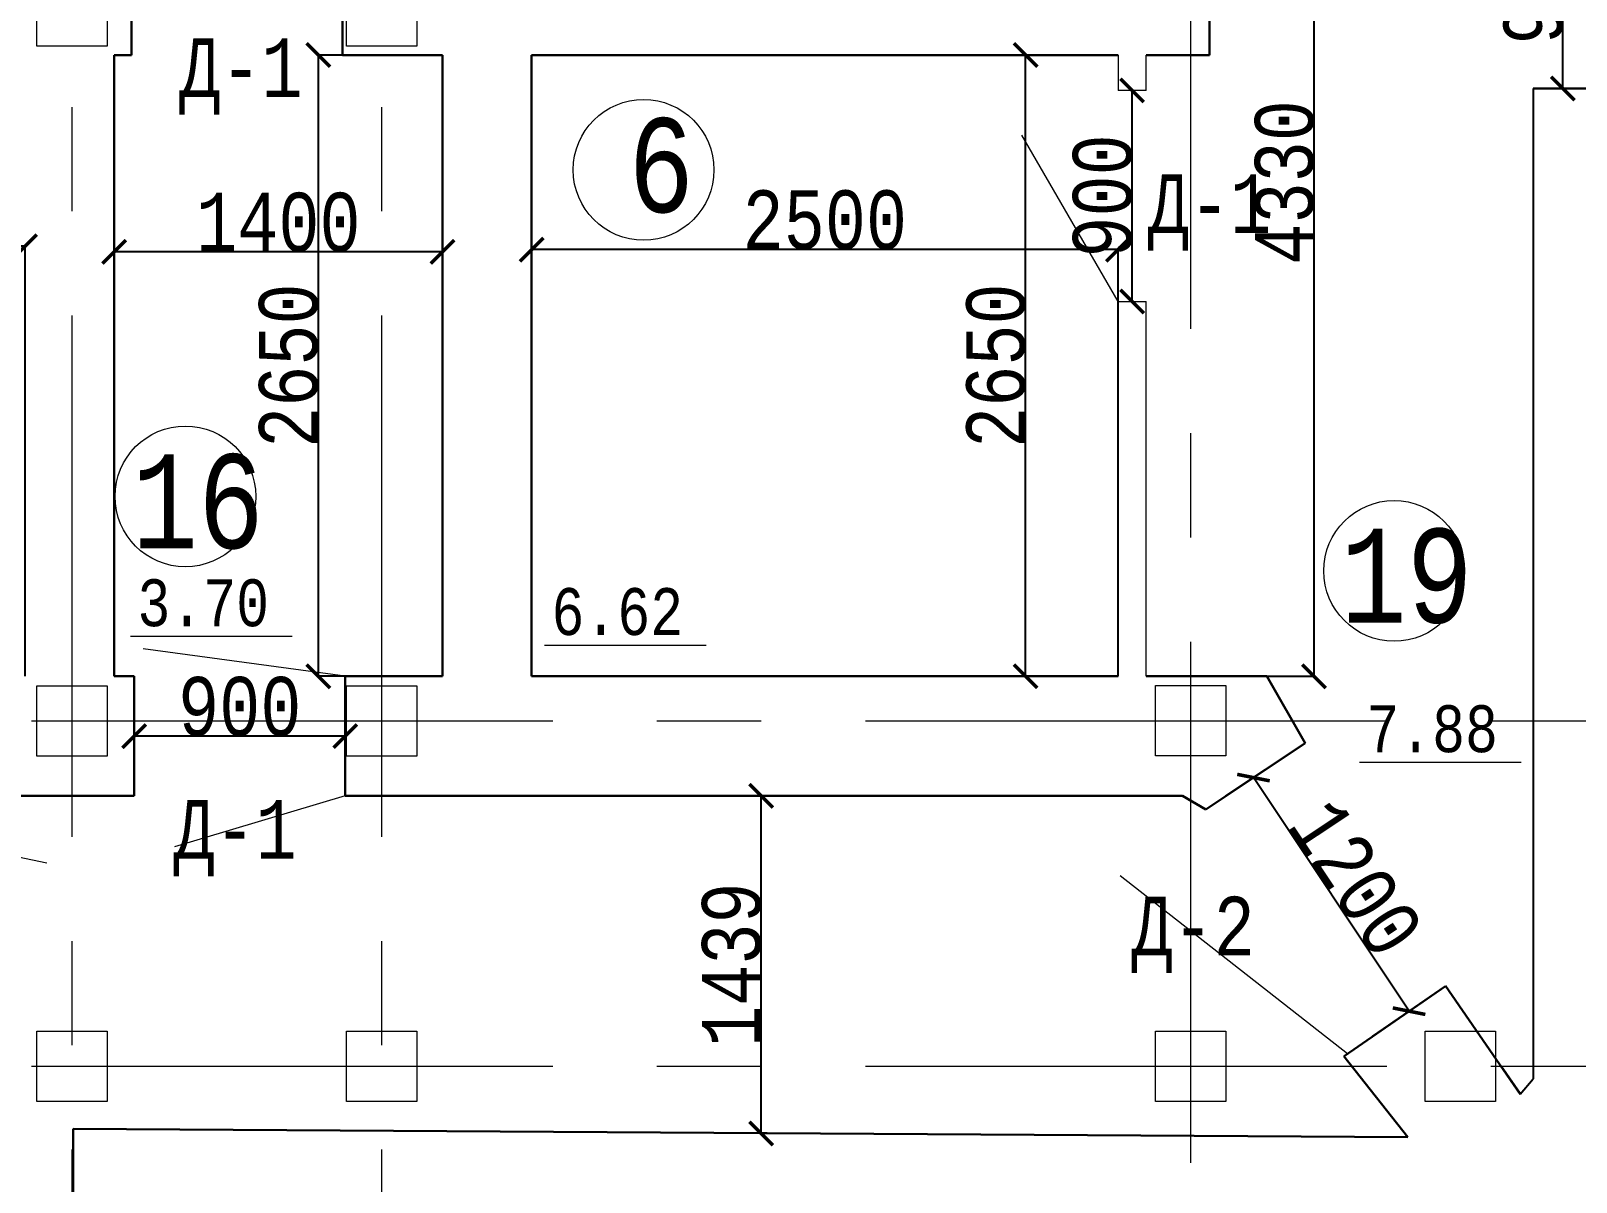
# Model space of a CAD drawing. Header units: millimetres. Extents: x -689206 to 4969298, y -1019800 to 703299.
# Drawn here: x 79819 to 86407, y -621749 to -616840 of the extents above; entities that cross this region are included whole.
import ezdxf

# ---------------------------------------------------------------- set-up
doc = ezdxf.new("R2010")
doc.units = ezdxf.units.MM
doc.linetypes.add('JIS_02_4.0', pattern=[5.5, 4, -1.5])
doc.linetypes.add('осеваяX2', pattern=[101.6, 63.5, -12.7, 12.7, -12.7])
for name, color, linetype, lineweight in [('несущие', 7, 'Continuous', 30), ('ОКНА', 250, 'Continuous', 20), ('ПЕРЕГОРОДКИ', 252, 'Continuous', 9), ('РАЗМЕРЫ', 7, 'Continuous', 9), ('сваи', 7, 'JIS_02_4.0', 30), ('стены', 7, 'Continuous', 20)]:
    doc.layers.add(name, color=color, linetype=linetype, lineweight=lineweight)
doc.layers.add('четотам', color=7, linetype='Continuous')
doc.styles.add('Аннотативный', font='isocteur.ttf', dxfattribs={"width": 0.7, "height": 250})
doc.dimstyles.new('Аннотативный', dxfattribs={"dimscale": 0, "dimtxt": 250, "dimasz": 100, "dimexe": 1.25, "dimexo": 0.625, "dimtad": 1, "dimdec": 0, "dimtxsty": 'Аннотативный', "dimblk": 'ARCHTICK', "dimcen": 2.5, "dimadec": 0, "dimazin": 0, "dimtfac": 1, "dimtdec": 0, "dimtmove": 0, "dimatfit": 3, "dimfxl": 1, "dimarcsym": 0})

# ---------------------------------------------------------------- blocks, each defined once
blk = doc.blocks.new('_ArchTick')
at = {"color": 0, "linetype": 'ByBlock', "const_width": 0.15}
blk.add_lwpolyline([(-0.5, -0.5), (0.5, 0.5)], dxfattribs=at)
blk = doc.blocks.new('*D2769')
at = {"layer": 'Defpoints', "color": 0, "lineweight": 5, "transparency": 16777216}
for p in [(81954.2, -616942.9), (84060, -616942.9), (81954.2, -619592.3)]:
    blk.add_point(p, dxfattribs=at)
at = {"layer": 'ОКНА', "color": 0, "lineweight": -2, "transparency": 16777216}
for p, q in [((81954.8, -616942.9), (84061.2, -616942.9)), ((84060, -619592.3), (84060, -616942.9)), ((81954.8, -619592.3), (84061.2, -619592.3))]:
    blk.add_line(p, q, dxfattribs=at)
at = {"layer": 'ОКНА', "color": 0, "lineweight": -2, "transparency": 16777216, "xscale": 100, "yscale": 100, "zscale": 100}
for p, rotation in [((84060, -616942.9), 90), ((84060, -619592.3), 270)]:
    blk.add_blockref('_ArchTick', p, dxfattribs=dict(at, rotation=rotation))
at = {"layer": 'ОКНА', "color": 0, "lineweight": 5, "transparency": 16777216, "insert": (83934.3, -618267.6), "char_height": 250, "attachment_point": 5, "rotation": 90, "style": 'Аннотативный'}
blk.add_mtext('2650', dxfattribs=at)
blk = doc.blocks.new('*D2770')
at = {"layer": 'Defpoints', "color": 0, "lineweight": 5, "transparency": 16777216}
for p in [(81954.2, -617772.6), (81954.2, -619592.3), (84454.2, -619592.3)]:
    blk.add_point(p, dxfattribs=at)
at = {"layer": 'ОКНА', "color": 0, "lineweight": -2, "transparency": 16777216}
for p, q in [((81954.2, -619591.7), (81954.2, -617771.3)), ((84454.2, -617772.6), (81954.2, -617772.6)), ((84454.2, -619591.7), (84454.2, -617771.3))]:
    blk.add_line(p, q, dxfattribs=at)
at = {"layer": 'ОКНА', "color": 0, "lineweight": -2, "transparency": 16777216, "xscale": 100, "yscale": 100, "zscale": 100, "rotation": 180}
blk.add_blockref('_ArchTick', (81954.2, -617772.6), dxfattribs=at)
at = {"layer": 'ОКНА', "color": 0, "lineweight": -2, "transparency": 16777216, "xscale": 100, "yscale": 100, "zscale": 100}
blk.add_blockref('_ArchTick', (84454.2, -617772.6), dxfattribs=at)
at = {"layer": 'ОКНА', "color": 0, "lineweight": 5, "transparency": 16777216, "insert": (83204.2, -617646.9), "char_height": 250, "attachment_point": 5, "style": 'Аннотативный'}
blk.add_mtext('2500', dxfattribs=at)
blk = doc.blocks.new('*D2828')
at = {"layer": 'Defpoints', "color": 0, "lineweight": 5, "transparency": 16777216}
for p in [(78389.2, -617758.1), (78389.2, -619592.3), (79794.2, -619592.3)]:
    blk.add_point(p, dxfattribs=at)
at = {"layer": 'ПЕРЕГОРОДКИ', "color": 0, "lineweight": -2, "transparency": 16777216}
for p, q in [((78389.2, -619591.7), (78389.2, -617756.8)), ((79794.2, -617758.1), (78389.2, -617758.1)), ((79794.2, -619591.7), (79794.2, -617756.8))]:
    blk.add_line(p, q, dxfattribs=at)
at = {"layer": 'ПЕРЕГОРОДКИ', "color": 0, "lineweight": -2, "transparency": 16777216, "xscale": 100, "yscale": 100, "zscale": 100, "rotation": 180}
blk.add_blockref('_ArchTick', (78389.2, -617758.1), dxfattribs=at)
at = {"layer": 'ПЕРЕГОРОДКИ', "color": 0, "lineweight": -2, "transparency": 16777216, "xscale": 100, "yscale": 100, "zscale": 100}
blk.add_blockref('_ArchTick', (79794.2, -617758.1), dxfattribs=at)
at = {"layer": 'ПЕРЕГОРОДКИ', "color": 0, "lineweight": 5, "transparency": 16777216, "insert": (79146.5, -617632.4), "char_height": 250, "attachment_point": 5, "style": 'Аннотативный'}
blk.add_mtext('1400', dxfattribs=at)
blk = doc.blocks.new('*D2829')
at = {"layer": 'Defpoints', "color": 0, "lineweight": 5, "transparency": 16777216}
for p in [(81574.2, -616942.9), (81044.2, -619592.3), (81574.2, -619592.3)]:
    blk.add_point(p, dxfattribs=at)
at = {"layer": 'ПЕРЕГОРОДКИ', "color": 0, "lineweight": -2, "transparency": 16777216}
for p, q in [((81573.6, -616942.9), (81042.9, -616942.9)), ((81044.2, -616942.9), (81044.2, -619592.3)), ((81573.6, -619592.3), (81042.9, -619592.3))]:
    blk.add_line(p, q, dxfattribs=at)
at = {"layer": 'ПЕРЕГОРОДКИ', "color": 0, "lineweight": -2, "transparency": 16777216, "xscale": 100, "yscale": 100, "zscale": 100}
for p, rotation in [((81044.2, -616942.9), 90), ((81044.2, -619592.3), 270)]:
    blk.add_blockref('_ArchTick', p, dxfattribs=dict(at, rotation=rotation))
at = {"layer": 'ПЕРЕГОРОДКИ', "color": 0, "lineweight": 5, "transparency": 16777216, "insert": (80918.5, -618267.6), "char_height": 250, "attachment_point": 5, "rotation": 90, "style": 'Аннотативный'}
blk.add_mtext('2650', dxfattribs=at)
blk = doc.blocks.new('*D2830')
at = {"layer": 'Defpoints', "color": 0, "lineweight": 5, "transparency": 16777216}
for p in [(80174.2, -617782.6), (80174.2, -619592.3), (81574.2, -619592.3)]:
    blk.add_point(p, dxfattribs=at)
at = {"layer": 'ПЕРЕГОРОДКИ', "color": 0, "lineweight": -2, "transparency": 16777216}
for p, q in [((80174.2, -619591.7), (80174.2, -617781.3)), ((81574.2, -617782.6), (80174.2, -617782.6)), ((81574.2, -619591.7), (81574.2, -617781.3))]:
    blk.add_line(p, q, dxfattribs=at)
at = {"layer": 'ПЕРЕГОРОДКИ', "color": 0, "lineweight": -2, "transparency": 16777216, "xscale": 100, "yscale": 100, "zscale": 100, "rotation": 180}
blk.add_blockref('_ArchTick', (80174.2, -617782.6), dxfattribs=at)
at = {"layer": 'ПЕРЕГОРОДКИ', "color": 0, "lineweight": -2, "transparency": 16777216, "xscale": 100, "yscale": 100, "zscale": 100}
blk.add_blockref('_ArchTick', (81574.2, -617782.6), dxfattribs=at)
at = {"layer": 'ПЕРЕГОРОДКИ', "color": 0, "lineweight": 5, "transparency": 16777216, "insert": (80874.2, -617656.9), "char_height": 250, "attachment_point": 5, "style": 'Аннотативный'}
blk.add_mtext('1400', dxfattribs=at)
blk = doc.blocks.new('*D2849')
at = {"layer": 'Defpoints', "color": 0, "linetype": 'ByBlock', "lineweight": 5, "transparency": 16777216}
for p in [(80259.6, -619847.3), (80259.6, -619847.3), (81159.6, -619847.3)]:
    blk.add_point(p, dxfattribs=at)
at = {"layer": 'РАЗМЕРЫ', "color": 0, "linetype": 'ByBlock', "lineweight": -2, "transparency": 16777216}
for p, q in [((80259.6, -619846.7), (80259.6, -619846.1)), ((81159.6, -619847.3), (80259.6, -619847.3)), ((81159.6, -619846.7), (81159.6, -619846.1))]:
    blk.add_line(p, q, dxfattribs=at)
at = {"layer": 'РАЗМЕРЫ', "color": 0, "linetype": 'ByBlock', "lineweight": -2, "transparency": 16777216, "xscale": 100, "yscale": 100, "zscale": 100, "rotation": 180}
blk.add_blockref('_ArchTick', (80259.6, -619847.3), dxfattribs=at)
at = {"layer": 'РАЗМЕРЫ', "color": 0, "linetype": 'ByBlock', "lineweight": -2, "transparency": 16777216, "xscale": 100, "yscale": 100, "zscale": 100}
blk.add_blockref('_ArchTick', (81159.6, -619847.3), dxfattribs=at)
at = {"layer": 'РАЗМЕРЫ', "color": 0, "linetype": 'ByBlock', "lineweight": 5, "transparency": 16777216, "insert": (80709.6, -619721.7), "char_height": 250, "attachment_point": 5, "style": 'Аннотативный'}
blk.add_mtext('900', dxfattribs=at)
blk = doc.blocks.new('*D2852')
at = {"layer": 'Defpoints', "color": 0, "linetype": 'ByBlock', "lineweight": 5, "transparency": 16777216}
for p in [(84514.2, -617093.9), (84514.2, -617093.9), (84514.2, -617993.9)]:
    blk.add_point(p, dxfattribs=at)
at = {"layer": 'РАЗМЕРЫ', "color": 0, "linetype": 'ByBlock', "lineweight": -2, "transparency": 16777216}
for p, q in [((84514.2, -617993.9), (84514.2, -617093.9)), ((84514.8, -617093.9), (84515.5, -617093.9)), ((84514.8, -617993.9), (84515.5, -617993.9))]:
    blk.add_line(p, q, dxfattribs=at)
at = {"layer": 'РАЗМЕРЫ', "color": 0, "linetype": 'ByBlock', "lineweight": -2, "transparency": 16777216, "xscale": 100, "yscale": 100, "zscale": 100}
for p, rotation in [((84514.2, -617093.9), 90), ((84514.2, -617993.9), 270)]:
    blk.add_blockref('_ArchTick', p, dxfattribs=dict(at, rotation=rotation))
at = {"layer": 'РАЗМЕРЫ', "color": 0, "linetype": 'ByBlock', "lineweight": 5, "transparency": 16777216, "insert": (84388.6, -617543.9), "char_height": 250, "attachment_point": 5, "rotation": 90, "style": 'Аннотативный'}
blk.add_mtext('900', dxfattribs=at)
blk = doc.blocks.new('*D2855')
at = {"layer": 'Defpoints', "color": 0, "linetype": 'ByBlock', "lineweight": 5, "transparency": 16777216}
for p in [(84939.6, -615262.9), (85290.2, -615262.9), (84939.6, -619592.3)]:
    blk.add_point(p, dxfattribs=at)
at = {"layer": 'РАЗМЕРЫ', "color": 0, "linetype": 'ByBlock', "lineweight": -2, "transparency": 16777216}
for p, q in [((84940.2, -615262.9), (85291.4, -615262.9)), ((85290.2, -619592.3), (85290.2, -615262.9)), ((84940.2, -619592.3), (85291.4, -619592.3))]:
    blk.add_line(p, q, dxfattribs=at)
at = {"layer": 'РАЗМЕРЫ', "color": 0, "linetype": 'ByBlock', "lineweight": -2, "transparency": 16777216, "xscale": 100, "yscale": 100, "zscale": 100}
for p, rotation in [((85290.2, -615262.9), 90), ((85290.2, -619592.3), 270)]:
    blk.add_blockref('_ArchTick', p, dxfattribs=dict(at, rotation=rotation))
at = {"layer": 'РАЗМЕРЫ', "color": 0, "linetype": 'ByBlock', "lineweight": 5, "transparency": 16777216, "insert": (85164.6, -617486), "char_height": 250, "attachment_point": 5, "rotation": 90, "style": 'Аннотативный'}
blk.add_mtext('4330', dxfattribs=at)
blk = doc.blocks.new('*D2858')
at = {"layer": 'Defpoints', "color": 0, "linetype": 'ByBlock', "lineweight": 5, "transparency": 16777216}
for p in [(85031.8, -620024.1), (85031.8, -620024.1), (85695.2, -621020.1)]:
    blk.add_point(p, dxfattribs=at)
at = {"layer": 'РАЗМЕРЫ', "color": 0, "linetype": 'ByBlock', "lineweight": -2, "transparency": 16777216}
for p, q in [((85031.2, -620024.4), (85030.7, -620024.7)), ((85695.2, -621020.1), (85031.8, -620024.1)), ((85694.7, -621020.4), (85694.2, -621020.7))]:
    blk.add_line(p, q, dxfattribs=at)
at = {"layer": 'РАЗМЕРЫ', "color": 0, "linetype": 'ByBlock', "lineweight": -2, "transparency": 16777216, "xscale": 100, "yscale": 100, "zscale": 100}
for p, rotation in [((85031.8, -620024.1), 123.6678492284091), ((85695.2, -621020.1), 303.6678492284091)]:
    blk.add_blockref('_ArchTick', p, dxfattribs=dict(at, rotation=rotation))
at = {"layer": 'РАЗМЕРЫ', "color": 0, "linetype": 'ByBlock', "lineweight": 9, "transparency": 16777216, "insert": (85468, -620452.4), "char_height": 250, "attachment_point": 5, "rotation": 303.66785, "style": 'Аннотативный'}
blk.add_mtext('1200', dxfattribs=at)
blk = doc.blocks.new('*D2887')
at = {"layer": 'Defpoints', "color": 0, "linetype": 'ByBlock', "lineweight": 5, "transparency": 16777216}
for p in [(86344.3, -616185.9), (86350.4, -616185.9), (86344.3, -617085.9)]:
    blk.add_point(p, dxfattribs=at)
at = {"layer": 'РАЗМЕРЫ', "color": 0, "linetype": 'ByBlock', "lineweight": -2, "transparency": 16777216}
for p, q in [((86344.9, -616185.9), (86351.6, -616185.9)), ((86350.4, -617085.9), (86350.4, -616185.9)), ((86344.9, -617085.9), (86351.6, -617085.9))]:
    blk.add_line(p, q, dxfattribs=at)
at = {"layer": 'РАЗМЕРЫ', "color": 0, "linetype": 'ByBlock', "lineweight": -2, "transparency": 16777216, "xscale": 100, "yscale": 100, "zscale": 100}
for p, rotation in [((86350.4, -616185.9), 90), ((86350.4, -617085.9), 270)]:
    blk.add_blockref('_ArchTick', p, dxfattribs=dict(at, rotation=rotation))
at = {"layer": 'РАЗМЕРЫ', "color": 0, "linetype": 'ByBlock', "lineweight": 5, "transparency": 16777216, "insert": (86224.8, -616635.9), "char_height": 250, "attachment_point": 5, "rotation": 90, "style": 'Аннотативный'}
blk.add_mtext('900', dxfattribs=at)
blk = doc.blocks.new('*D2940')
at = {"layer": 'Defpoints', "color": 0, "linetype": 'ByBlock', "lineweight": 5, "ltscale": 35, "transparency": 16777216}
for p in [(82932.8, -620102.3), (83109.8, -620102.3), (83109.8, -621541.3)]:
    blk.add_point(p, dxfattribs=at)
at = {"layer": 'РАЗМЕРЫ', "color": 0, "linetype": 'ByBlock', "lineweight": -2, "ltscale": 35, "transparency": 16777216}
for p, q in [((83109.2, -620102.3), (82931.6, -620102.3)), ((82932.8, -621541.3), (82932.8, -620102.3)), ((83109.2, -621541.3), (82931.6, -621541.3))]:
    blk.add_line(p, q, dxfattribs=at)
at = {"layer": 'РАЗМЕРЫ', "color": 0, "linetype": 'ByBlock', "lineweight": -2, "ltscale": 35, "transparency": 16777216, "xscale": 100, "yscale": 100, "zscale": 100}
for p, rotation in [((82932.8, -620102.3), 90), ((82932.8, -621541.3), 270)]:
    blk.add_blockref('_ArchTick', p, dxfattribs=dict(at, rotation=rotation))
at = {"layer": 'РАЗМЕРЫ', "color": 0, "linetype": 'ByBlock', "lineweight": 5, "ltscale": 35, "transparency": 16777216, "insert": (82807.2, -620821.8), "char_height": 250, "attachment_point": 5, "rotation": 90, "style": 'Аннотативный'}
blk.add_mtext('1439', dxfattribs=at)

msp = doc.modelspace()

# ---------------------------------------------------------------- linework, layer by layer
at = {"layer": 'несущие', "color": 0}
for p, q in [((81574.2, -618942.9), (81574.2, -619592.3)), ((81954.2, -618942.9), (81954.2, -619592.3)), ((80174.2, -619592.3), (80259.6, -619592.3)), ((80259.6, -619592.3), (80259.6, -620102.3)), ((81159.6, -619592.3), (81574.2, -619592.3)), ((81159.6, -619592.3), (81159.6, -620102.3)), ((81954.2, -619592.3), (84373.7, -619592.3)), ((84373.7, -619592.3), (84454.2, -619592.3)), ((84574.2, -619592.3), (84674.2, -619592.3)), ((84674.2, -619592.3), (85088.6, -619592.3)), ((84914.2, -620102.3), (85252.8, -619876.8)), ((79724, -620102.3), (80259.6, -620102.3)), ((81159.6, -620102.3), (84729.3, -620102.3)), ((85540, -621127.1), (85850.3, -620913)), ((85850.3, -620913), (85850.8, -620912.6))]:
    msp.add_line(p, q, dxfattribs=at)
at = {"layer": 'ОКНА', "color": 0}
msp.add_line((80248.2, -616562.9), (80248.2, -616942.9), dxfattribs=at)
at = {"layer": 'ПЕРЕГОРОДКИ', "color": 18, "linetype": 'ByBlock', "lineweight": 9, "true_color": 0x000000}
msp.add_line((85432.5, -621201.3), (84462.9, -620442.6), dxfattribs=at)
at = {"layer": 'РАЗМЕРЫ', "linetype": 'осеваяX2', "lineweight": 5, "ltscale": 35}
for p, q in [((79994.2, -607385.9), (79994.2, -657227.2)), ((84764.2, -657227.2), (84764.2, -607385.9))]:
    msp.add_line(p, q, dxfattribs=at)
at = {"layer": 'РАЗМЕРЫ'}
for p, q in [((80244.1, -619421.4), (80933.4, -619421.4)), ((82009.5, -619458.9), (82698.8, -619458.9)), ((85483.8, -619958.5), (86173, -619958.5))]:
    msp.add_line(p, q, dxfattribs=at)
at = {"layer": 'РАЗМЕРЫ', "linetype": 'ByBlock', "lineweight": 20}
msp.add_line((81159.6, -619592.3), (80298.5, -619475.4), dxfattribs=at)
at = {"layer": 'РАЗМЕРЫ', "linetype": 'ByBlock', "lineweight": 30, "ltscale": 35}
for p, q in [((85252.8, -619876.8), (85088.6, -619592.3)), ((85252.8, -619876.8), (84828.3, -620159.5)), ((84828.3, -620159.5), (84729.3, -620102.3)), ((85850.3, -620913), (85418.1, -621212.5)), ((85689.8, -621557.9), (85417.5, -621211.7))]:
    msp.add_line(p, q, dxfattribs=at)
at = {"layer": 'РАЗМЕРЫ', "linetype": 'ByBlock', "lineweight": 30}
for p, q in [((79998.8, -621901.3), (79998.8, -621521.3)), ((79998.8, -621521.3), (85689.8, -621557.9))]:
    msp.add_line(p, q, dxfattribs=at)
at = {"layer": 'РАЗМЕРЫ', "linetype": 'ByBlock', "lineweight": 5, "ltscale": 35}
msp.add_line((85530, -621557.9), (85689.8, -621557.9), dxfattribs=at)
at = {"layer": 'сваи', "linetype": 'ByBlock', "lineweight": 9, "ltscale": 35}
for p, q in [((78525.2, -620102.3), (79887.3, -620388.1)), ((81159.6, -620102.3), (80431.5, -620319.5))]:
    msp.add_line(p, q, dxfattribs=at)
at = {"layer": 'стены', "linetype": 'осеваяX2', "lineweight": 5, "ltscale": 35}
for p, q in [((81314.2, -607385.9), (81314.2, -657227.2)), ((44261.5, -619782.3), (111314.2, -619782.3)), ((44261.5, -621254.9), (111314.2, -621254.9))]:
    msp.add_line(p, q, dxfattribs=at)
at = {"layer": 'стены', "lineweight": 30}
for p, q in [((84844.2, -616942.9), (84844.2, -615262.9)), ((80248.2, -616562.9), (80248.2, -616942.9)), ((81148.2, -616942.9), (81148.2, -616562.9)), ((80174.2, -616942.9), (80248.2, -616942.9)), ((80174.2, -616942.9), (80174.2, -619592.3)), ((81148.2, -616942.9), (81574.2, -616942.9)), ((81574.2, -616942.9), (81574.2, -618942.9)), ((81574.2, -616942.9), (81574.2, -618942.9)), ((84454.2, -616942.9), (81954.2, -616942.9)), ((81954.2, -616942.9), (81954.2, -618562.9)), ((84574.2, -616942.9), (84844.2, -616942.9)), ((86464.3, -617085.9), (86224.3, -617085.9)), ((81954.2, -618562.9), (81954.2, -618942.9)), ((85850.8, -620912.6), (86169, -621373.7)), ((85541.3, -621126.3), (85540.2, -621127.4)), ((86088.4, -621254.9), (86169, -621371.7))]:
    msp.add_line(p, q, dxfattribs=at)
at = {"layer": 'стены'}
for p, q in [((80174.2, -616942.9), (80248.2, -616942.9)), ((81448.2, -616942.9), (81574.2, -616942.9)), ((81574.2, -618517.2), (81574.2, -616942.9)), ((81954.2, -618942.9), (81954.2, -616942.9)), ((81954.2, -618942.9), (81954.2, -616942.9)), ((84454.2, -616942.9), (84454.2, -617093.9)), ((84574.2, -617093.9), (84574.2, -616942.9)), ((84574.2, -617093.9), (84454.2, -617093.9)), ((84454.2, -617993.9), (84454.2, -619592.3)), ((84454.2, -617993.9), (84574.2, -617993.9)), ((84574.2, -619592.3), (84574.2, -617993.9)), ((81574.2, -618562.9), (81574.2, -618517.2))]:
    msp.add_line(p, q, dxfattribs=at)
at = {"layer": 'стены', "lineweight": 25}
for p, q in [((86224.3, -617085.9), (86224.3, -619762.9)), ((86224.3, -619762.9), (86224.3, -621309)), ((86169, -621373.7), (86224.3, -621309))]:
    msp.add_line(p, q, dxfattribs=at)
at = {"layer": 'стены', "lineweight": 9}
msp.add_line((84454.2, -617993.9), (84044.8, -617284.8), dxfattribs=at)
at = {"layer": 'стены', "lineweight": 20}
for points in [[(79844.2, -616604.9), (80144.2, -616604.9), (80144.2, -616904.9), (79844.2, -616904.9)], [(81164.2, -616604.9), (81464.2, -616604.9), (81464.2, -616904.9), (81164.2, -616904.9)], [(79844.2, -619632.3), (80144.2, -619632.3), (80144.2, -619932.3), (79844.2, -619932.3)], [(81164.2, -619632.3), (81464.2, -619632.3), (81464.2, -619932.3), (81164.2, -619932.3)], [(84614.2, -619631.8), (84914.2, -619631.8), (84914.2, -619931.8), (84614.2, -619931.8)], [(79844.2, -621104.9), (80144.2, -621104.9), (80144.2, -621404.9), (79844.2, -621404.9)], [(81164.2, -621104.9), (81464.2, -621104.9), (81464.2, -621404.9), (81164.2, -621404.9)], [(84614.2, -621104.9), (84914.2, -621104.9), (84914.2, -621404.9), (84614.2, -621404.9)]]:
    msp.add_lwpolyline(points, close=True, dxfattribs=at)
at = {"layer": 'стены'}
msp.add_lwpolyline([(85763.9, -621104.9), (86063.9, -621104.9), (86063.9, -621404.9), (85763.9, -621404.9)], close=True, dxfattribs=at)
at = {"layer": 'четотам', "lineweight": 13}
for centre in [(82431.5, -617432.6), (80477.8, -618825.1), (85631.5, -619142.6)]:
    msp.add_circle(centre, 300, dxfattribs=at)

# ---------------------------------------------------------------- texts
at = {"layer": 'РАЗМЕРЫ', "lineweight": 20, "ltscale": 150, "char_height": 250, "width": 922.913, "attachment_point": 1, "style": 'Аннотативный'}
for s, insert in [('Д-1', (80451.5, -616872)), ('Д-1', (84581.5, -617452)), ('Д-1', (80426.7, -620120.2)), ('Д-2', (84511.5, -620532))]:
    msp.add_mtext(s, dxfattribs=dict(at, insert=insert))
at = {"layer": 'РАЗМЕРЫ', "lineweight": 13, "ltscale": 150, "char_height": 401.1, "width": 1460, "attachment_point": 1, "style": 'Аннотативный'}
for s, insert in [('6', (82365.4, -617212.2)), ('16', (80249.8, -618645.2)), ('19', (85403.4, -618962.7))]:
    msp.add_mtext(s, dxfattribs=dict(at, insert=insert))
at = {"layer": 'РАЗМЕРЫ', "char_height": 200, "width": 656.117, "attachment_point": 1, "style": 'Аннотативный'}
for s, insert in [('3.70', (80273.4, -619178.6)), ('6.62', (82038.8, -619216.1)), ('7.88', (85513, -619715.7))]:
    msp.add_mtext(s, dxfattribs=dict(at, insert=insert))

# ---------------------------------------------------------------- dimensions: what is measured, and where the dimension line sits
at = {"layer": 'ОКНА', "color": 0, "lineweight": 5}
dim = msp.add_aligned_dim(p1=(81954.2, -619592.3), p2=(81954.2, -616942.9), distance=-2105.8, text='2650', dimstyle='Аннотативный', dxfattribs=at)
dim.commit()
dim.dimension.update_dxf_attribs({"geometry": '*D2769', "text_midpoint": (83934.3, -618267.6)})
dim = msp.add_linear_dim(base=(81954.2, -617772.6), p1=(84454.2, -619592.3), p2=(81954.2, -619592.3), angle=180, dimstyle='Аннотативный', dxfattribs=at)
dim.commit()
dim.dimension.update_dxf_attribs({"geometry": '*D2770', "text_midpoint": (83204.2, -617772.6), "dimtype": 161})
at = {"layer": 'ПЕРЕГОРОДКИ', "color": 0, "lineweight": 5}
dim = msp.add_aligned_dim(p1=(81574.2, -616942.9), p2=(81574.2, -619592.3), distance=-530.1, text='2650', dimstyle='Аннотативный', dxfattribs=at)
dim.commit()
dim.dimension.update_dxf_attribs({"geometry": '*D2829', "text_midpoint": (80918.5, -618267.6)})
dim = msp.add_linear_dim(base=(78389.2, -617758.1), p1=(79794.2, -619592.3), p2=(78389.2, -619592.3), angle=180, text='1400', dimstyle='Аннотативный', dxfattribs=at)
dim.commit()
dim.dimension.update_dxf_attribs({"geometry": '*D2828', "text_midpoint": (79146.5, -617758.1), "dimtype": 161})
dim = msp.add_linear_dim(base=(80174.2, -617782.6), p1=(81574.2, -619592.3), p2=(80174.2, -619592.3), angle=180, dimstyle='Аннотативный', dxfattribs=at)
dim.commit()
dim.dimension.update_dxf_attribs({"geometry": '*D2830', "text_midpoint": (80874.2, -617782.6), "dimtype": 161})
at = {"layer": 'РАЗМЕРЫ', "color": 18, "linetype": 'ByBlock', "lineweight": 5, "true_color": 0x000000}
dim = msp.add_linear_dim(base=(85290.2, -615262.9), p1=(84939.6, -619592.3), p2=(84939.6, -615262.9), angle=90, text='4330', dimstyle='Аннотативный', dxfattribs=at)
dim.commit()
dim.dimension.update_dxf_attribs({"geometry": '*D2855', "text_midpoint": (85290.2, -617486), "dimtype": 160})
at = {"layer": 'РАЗМЕРЫ', "linetype": 'ByBlock', "lineweight": 5}
dim = msp.add_linear_dim(base=(86350.4, -616185.9), p1=(86344.3, -617085.9), p2=(86344.3, -616185.9), angle=90, dimstyle='Аннотативный', dxfattribs=at)
dim.commit()
dim.dimension.update_dxf_attribs({"geometry": '*D2887', "text_midpoint": (86224.8, -616635.9)})
at = {"layer": 'РАЗМЕРЫ', "color": 18, "linetype": 'ByBlock', "lineweight": 5, "true_color": 0x000000}
dim = msp.add_linear_dim(base=(84514.2, -617093.9), p1=(84514.2, -617993.9), p2=(84514.2, -617093.9), angle=90, dimstyle='Аннотативный', dxfattribs=at)
dim.commit()
dim.dimension.update_dxf_attribs({"geometry": '*D2852', "text_midpoint": (84388.6, -617543.9)})
dim = msp.add_linear_dim(base=(80259.6, -619847.3), p1=(81159.6, -619847.3), p2=(80259.6, -619847.3), dimstyle='Аннотативный', dxfattribs=at)
dim.commit()
dim.dimension.update_dxf_attribs({"geometry": '*D2849', "text_midpoint": (80709.6, -619721.7)})
at = {"layer": 'РАЗМЕРЫ', "color": 18, "linetype": 'ByBlock', "lineweight": 9, "true_color": 0x000000}
dim = msp.add_aligned_dim(p1=(85695.2, -621020.1), p2=(85031.8, -620024.1), distance=0, text='1200', dimstyle='Аннотативный', dxfattribs=at)
dim.commit()
dim.dimension.update_dxf_attribs({"geometry": '*D2858', "text_midpoint": (85468, -620452.4)})
at = {"layer": 'РАЗМЕРЫ', "linetype": 'ByBlock', "lineweight": 5, "ltscale": 35}
dim = msp.add_linear_dim(base=(82932.8, -620102.3), p1=(83109.8, -621541.3), p2=(83109.8, -620102.3), angle=90, dimstyle='Аннотативный', dxfattribs=at)
dim.commit()
dim.dimension.update_dxf_attribs({"geometry": '*D2940', "text_midpoint": (82807.2, -620821.8)})

doc.saveas('drawing.dxf')
